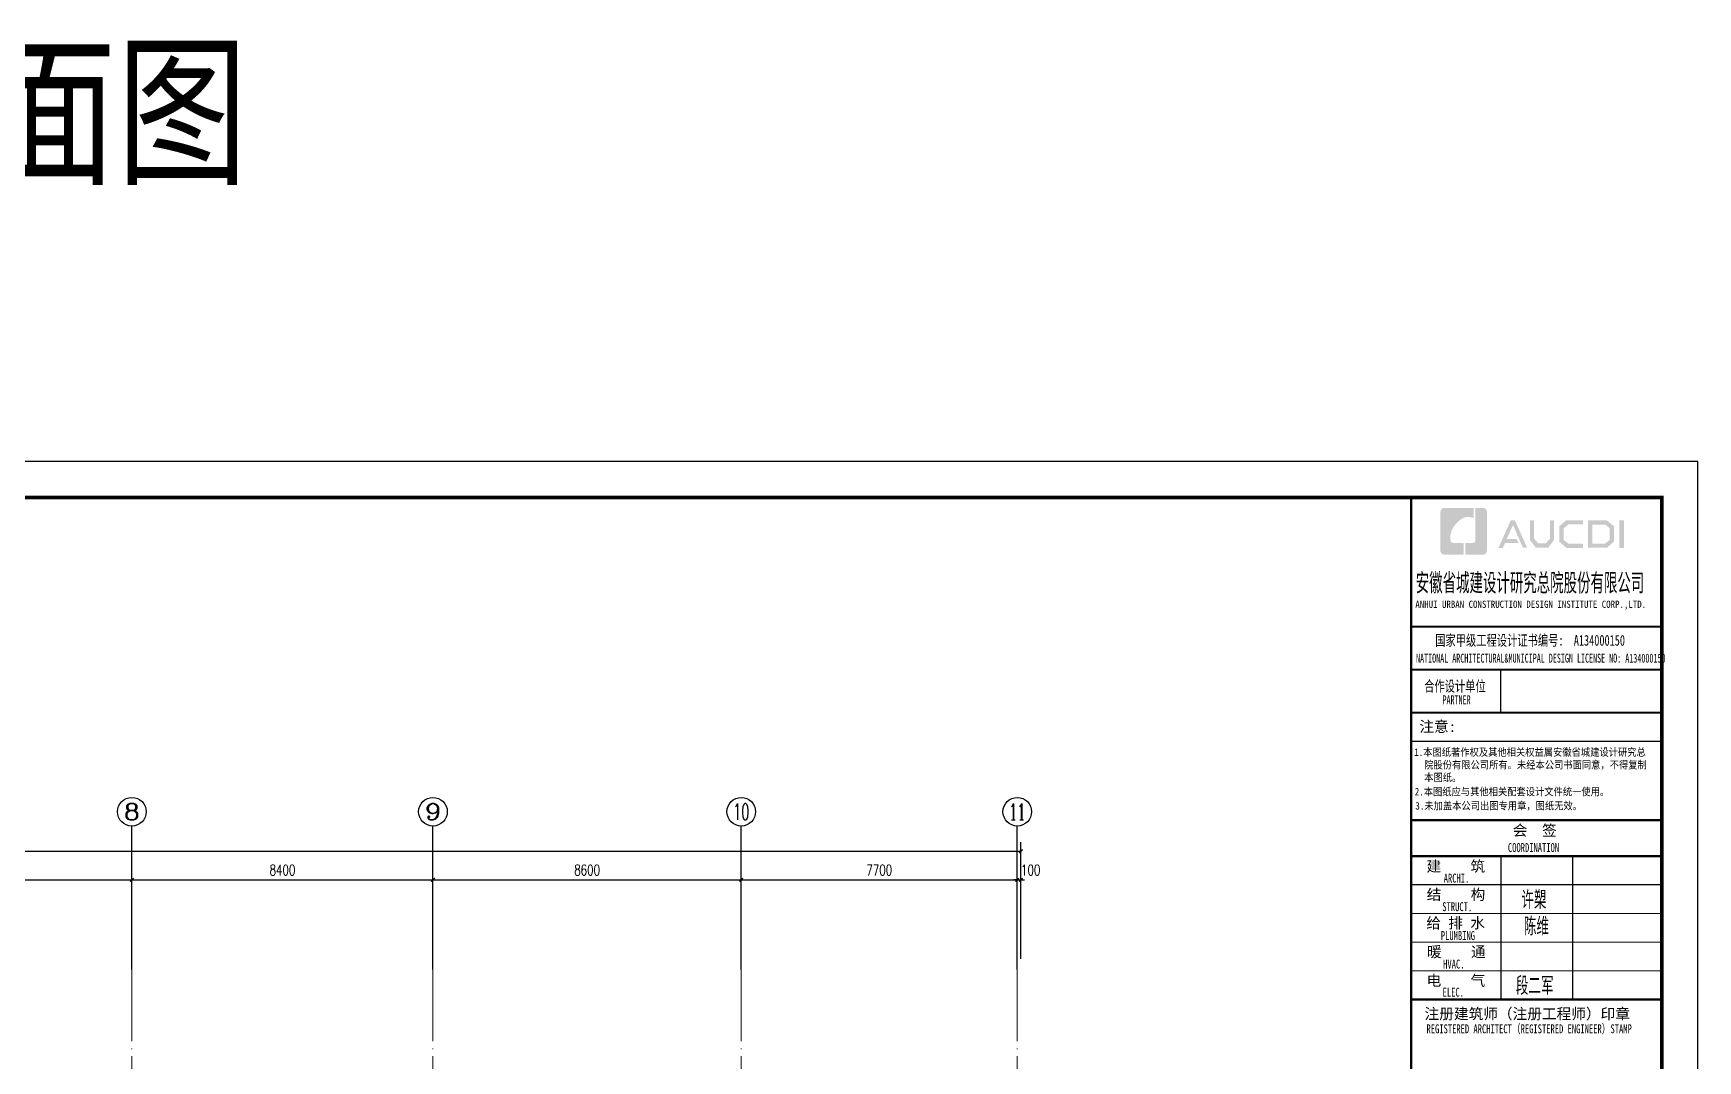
# Model space of a CAD drawing. Extents: x 1247970 to 1725648, y 860327 to 1277876.
# Drawn here: x 1337638 to 1384070, y 1155014 to 1183662 of the extents above; entities that cross this region are included whole.
import ezdxf
from ezdxf.enums import TextEntityAlignment as Align

# ---------------------------------------------------------------- set-up
doc = ezdxf.new("R2010")
doc.units = 0
doc.header["$LTSCALE"] = 1000
doc.header["$MEASUREMENT"] = 0
doc.linetypes.add('DOTE', pattern=[2.42, 2, -0.2, 0.02, -0.2])
doc.layers.get('0').update_dxf_attribs({"color": 254})
for name, color, linetype in [('AXIS', 254, 'Continuous'), ('AXIS_TEXT', 7, 'Continuous'), ('C-AXIS(轴号)', 254, 'Continuous'), ('C-AXIS-T(字)', 254, 'Continuous'), ('图框', 140, 'Continuous'), ('图签文字', 251, 'Continuous'), ('导图字', 251, 'Continuous')]:
    doc.layers.add(name, color=color, linetype=linetype)
doc.layers.add('DOTE', color=14, linetype='DOTE', lineweight=9)
doc.styles.add('_TCH_AXIS', font='COMPLEX', dxfattribs={"bigfont": 'GBCBIG'})
doc.styles.add('_TCH_DIM_T3', font='SIMPLEX.shx', dxfattribs={"width": 0.705882, "bigfont": 'GBCBIG.shx'})
doc.styles.add('COMPLEX', font='COMPLEX')
doc.styles.add('HT', font='simhei.ttf')
doc.styles.add('建筑图签-1', font='simhei.ttf', dxfattribs={"width": 0.7})
doc.styles.add('建筑图签-2', font='TXT.shx', dxfattribs={"width": 0.5, "bigfont": 'HZTXT.shx'})
doc.styles.add('黑体', font='simhei.ttf')
doc.dimstyles.new('_TCH_ARCH&&100', dxfattribs={"dimtxt": 297.5, "dimasz": 100, "dimexe": 250, "dimexo": 300, "dimgap": 126.25, "dimtad": 1, "dimdec": 0, "dimzin": 0, "dimdsep": 46, "dimtxsty": '_TCH_DIM_T3', "dimblk": 'ARCHTICK', "dimcen": 0.09, "dimclrt": 256, "dimazin": 2, "dimtfac": 1, "dimtdec": 0, "dimtix": 1, "dimtmove": 2, "dimatfit": 3, "dimfxl": 0, "dimtolj": 1, "dimtzin": 0, "dimarcsym": 0})

# ---------------------------------------------------------------- blocks, each defined once
blk = doc.blocks.new('院标1')
h = blk.add_hatch(color=150)
h.dxf.hatch_style = 1
h.set_gradient(color1=(33, 113, 253), color2=(33, 113, 253), tint=1, name='INVCURVED')
edge = h.paths.add_edge_path()
edge.add_spline(control_points=[(116373, 648379), (116379, 648379), (116382, 648379), (116391, 648379), (116391, 648379), (116391, 648379), (116616, 648379), (116616, 648379), (116616, 648379), (116616, 648379), (116616, 648054), (116616, 648054), (116616, 648054), (116616, 648054), (116108, 648054), (116108, 648054), (116108, 648054), (116028, 648054), (115963, 648111), (115963, 648199), (115963, 648199), (115963, 648199), (115963, 649215), (115963, 649215), (115963, 649215), (115963, 649295), (116018, 649360), (116108, 649360), (116108, 649360), (116108, 649360), (116897, 649360), (116897, 649360), (116897, 649360), (116897, 649360), (116897, 649080), (116897, 649080), (116897, 649080), (116897, 649080), (116566, 649140), (116356, 648859), (116356, 648859), (116245, 648719), (116240, 648545), (116247, 648466), (116247, 648466), (116254, 648386), (116247, 648466), (116247, 648466), (116247, 648466), (116247, 648466), (116258, 648374), (116373, 648379)], knot_values=[0, 0, 0, 0, 0.071429, 0.071429, 0.071429, 0.107143, 0.142857, 0.142857, 0.142857, 0.178571, 0.214286, 0.214286, 0.214286, 0.25, 0.285714, 0.285714, 0.285714, 0.321429, 0.357143, 0.357143, 0.357143, 0.392857, 0.428571, 0.428571, 0.428571, 0.464286, 0.5, 0.5, 0.5, 0.535714, 0.571429, 0.571429, 0.571429, 0.607143, 0.642857, 0.642857, 0.642857, 0.678571, 0.714286, 0.714286, 0.714286, 0.75, 0.785714, 0.785714, 0.785714, 0.821429, 0.857143, 0.857143, 0.857143, 0.928571, 1, 1, 1, 1], degree=3, periodic=0)
h = blk.add_hatch(color=150)
h.dxf.hatch_style = 1
h.set_gradient(color1=(33, 113, 253), color2=(33, 113, 253), tint=1, name='INVCURVED')
edge = h.paths.add_edge_path()
edge.add_spline(control_points=[(117268, 649215), (117268, 649215), (117268, 648199), (117268, 648199), (117268, 648199), (117268, 648114), (117212, 648054), (117123, 648054), (117123, 648054), (117123, 648054), (116663, 648054), (116663, 648054), (116663, 648054), (116663, 648054), (116663, 648379), (116663, 648379), (116663, 648379), (116663, 648379), (116865, 648379), (116865, 648379), (116865, 648379), (116907, 648379), (116941, 648413), (116941, 648455), (116941, 648455), (116941, 648455), (116941, 649360), (116941, 649360), (116941, 649360), (116941, 649360), (117123, 649360), (117123, 649360), (117123, 649360), (117204, 649360), (117268, 649306), (117268, 649215)], knot_values=[0, 0, 0, 0, 0.1, 0.1, 0.1, 0.15, 0.2, 0.2, 0.2, 0.25, 0.3, 0.3, 0.3, 0.35, 0.4, 0.4, 0.4, 0.45, 0.5, 0.5, 0.5, 0.55, 0.6, 0.6, 0.6, 0.65, 0.7, 0.7, 0.7, 0.75, 0.8, 0.8, 0.8, 0.9, 1, 1, 1, 1], degree=3, periodic=0)
blk = doc.blocks.new('tq123')
at = {"layer": '图框'}
h = blk.add_hatch(color=256, dxfattribs=at)
h.paths.add_polyline_path([(-1187, 56758), (-1061, 56758), (-1061, 55988), (-1187, 55988)])
h.paths.add_polyline_path([(-1939, 56642), (-1939, 56116), (-1579, 56116), (-1455, 56223), (-1455, 56541), (-1575, 56642)], flags=16)
h.paths.add_polyline_path([(-2057, 56760), (-2057, 55998), (-1535, 55998), (-1337, 56168), (-1337, 56596), (-1532, 56760)])
h.paths.add_polyline_path([(-2200, 56764), (-2200, 56648), (-2607, 56648), (-2740, 56537), (-2740, 56218), (-2607, 56115), (-2198, 56115), (-2198, 55993), (-2662, 55993), (-2864, 56168), (-2864, 56596), (-2666, 56764)])
h.paths.add_polyline_path([(-3683, 56762), (-3563, 56762), (-3563, 56251), (-3449, 56120), (-3238, 56120), (-3124, 56251), (-3124, 56762), (-3010, 56762), (-3010, 56214), (-3174, 55997), (-3512, 55997), (-3683, 56216)])
h.paths.add_polyline_path([(-4215, 56760), (-4098, 56760), (-3756, 55996), (-3872, 55996), (-4153, 56630), (-4328, 56242), (-4057, 56242), (-3996, 56127), (-4377, 56127), (-4436, 55994), (-4559, 55994)])
for p, q in [((-6995, 53800), (5, 53800)), ((-6995, 53800), (5, 53800)), ((-6995, 52600), (5, 52600))]:
    blk.add_line(p, q, dxfattribs=at)
for points, const_width in [([(-6995, 0), (-6995, 57400)], 70), ([(-6995, 53800), (5, 53800)], 60), ([(-6995, 52600), (5, 52600)], 60), ([(-6995, 52600), (5, 52600)], 60), ([(-4495, 52600), (-4495, 51400)], 35), ([(-6995, 51400), (5, 51400)], 60), ([(-6995, 51400), (5, 51400)], 60), ([(-6995, 50599), (5, 50599)], 35), ([(-6987, 48400), (13, 48400)], 60), ([(-6987, 47400), (13, 47400)], 70), ([(-6987, 47400), (13, 47400)], 70), ([(-4487, 47400), (-4487, 43400)], 35), ([(-2487, 47400), (-2487, 43400)], 35), ([(-6987, 46600), (13, 46600)], 35), ([(-6987, 45800), (13, 45800)], 35), ([(-6987, 45000), (13, 45000)], 35), ([(-6987, 44200), (13, 44200)], 35), ([(-6987, 43400), (13, 43400)], 70)]:
    blk.add_lwpolyline(points, dxfattribs=dict(at, const_width=const_width))
blk.add_blockref('院标1', (-122144, -592249))
for s, height, style, width, p in [('ANHUI URBAN CONSTRUCTION DESIGN INSTITUTE CORP.,LTD.', 200, '建筑图签-1', 0.91, (-6877, 54322)), ('NATIONAL ARCHITECTURAL&MUNICIPAL DESIGN LICENSE NO: A134000150', 250, '建筑图签-1', 0.6, (-6858, 52795)), ('PARTNER', 250, '建筑图签-1', 0.6, (-6120, 51634)), ('1.本图纸著作权及其他相关权益属安徽省城建设计研究总', 210, 'HT', 0.88, (-6909, 50193)), ('本图纸。', 210, 'HT', 0.88, (-6630, 49489)), ('院股份有限公司所有。未经本公司书面同意，不得复制', 210, 'HT', 0.88, (-6630, 49839)), (' 2.本图纸应与其他相关配套设计文件统一使用。 ', 210, 'HT', 0.88, (-7020, 49092)), ('3.未加盖本公司出图专用章，图纸无效。', 210, 'HT', 0.88, (-6877, 48698)), ('COORDINATION', 250, '建筑图签-1', 0.7, (-4295, 47513)), ('ARCHI.', 250, '建筑图签-1', 0.7, (-6086, 46662)), ('STRUCT.', 250, '建筑图签-1', 0.7, (-6125, 45865)), ('PLUMBING', 250, '建筑图签-1', 0.7, (-6166, 45058)), ('HVAC.', 250, '建筑图签-1', 0.7, (-6101, 44265)), ('ELEC.', 250, '建筑图签-1', 0.7, (-6117, 43480)), ('REGISTERED ARCHITECT（REGISTERED ENGINEER）STAMP', 250, '建筑图签-1', 0.7, (-6566, 42459))]:
    blk.add_text(s, height=height, dxfattribs=dict(at, style=style, width=width)).set_placement(p)
at = {"layer": '图签文字', "color": 7, "style": '建筑图签-1'}
for s, height, width, p in [('安徽省城建设计研究总院股份有限公司', 500, 0.55, (-6867, 54777)), ('国家甲级工程设计证书编号:  A134000150', 300, 0.7, (-6323, 53267)), ('合作设计单位', 300, 0.7, (-6630, 51990))]:
    blk.add_text(s, height=height, dxfattribs=dict(at, width=width)).set_placement(p)
for s, p in [('注意:', (-6764, 50863)), ('会  签', (-4160, 47968)), ('建    筑', (-6565, 46967)), ('结    构', (-6561, 46179)), ('给 排 水', (-6570, 45385)), ('暖    通', (-6552, 44582)), ('电    气', (-6562, 43782)), ('注册建筑师（注册工程师）印章', (-6620, 42854))]:
    blk.add_text(s, height=300, dxfattribs=at).set_placement(p)
at = {"layer": '图签文字', "color": 1, "style": '建筑图签-2', "width": 0.7}
for s, p in [('许槊', (-3921, 45928)), ('陈维', (-3849, 45187)), ('段二军', (-4074, 43532))]:
    blk.add_text(s, height=500, dxfattribs=at).set_placement(p)
blk = doc.blocks.new('_ArchTick')
at = {"color": 0, "linetype": 'ByBlock', "const_width": 0.4}
blk.add_lwpolyline([(-0.5, -0.5), (0.5, 0.5)], dxfattribs=at)
blk = doc.blocks.new('*D138')
at = {"layer": 'AXIS', "color": 0, "lineweight": -2, "transparency": 16777216}
for p, q in [((1293188, 1157856), (1293188, 1161106)), ((1293188, 1160856), (1365188, 1160856)), ((1365188, 1157856), (1365188, 1161106))]:
    blk.add_line(p, q, dxfattribs=at)
at = {"layer": 'Defpoints', "color": 0, "transparency": 16777216}
for p in [(1365188, 1160856), (1293188, 1157556), (1365188, 1157556)]:
    blk.add_point(p, dxfattribs=at)
at = {"layer": 'AXIS', "color": 0, "lineweight": -2, "transparency": 16777216, "xscale": 100, "yscale": 100, "zscale": 100, "rotation": 180}
blk.add_blockref('_ArchTick', (1293188, 1160856), dxfattribs=at)
at = {"layer": 'AXIS', "color": 0, "lineweight": -2, "transparency": 16777216, "xscale": 100, "yscale": 100, "zscale": 100}
blk.add_blockref('_ArchTick', (1365188, 1160856), dxfattribs=at)
at = {"layer": 'AXIS', "transparency": 16777216, "insert": (1329188, 1161131), "char_height": 297.5, "attachment_point": 5, "style": '_TCH_DIM_T3'}
blk.add_mtext('\\A1;72000', dxfattribs=at)
blk = doc.blocks.new('*D150')
at = {"layer": 'AXIS', "color": 0, "lineweight": -2, "transparency": 16777216}
for p, q in [((1332588, 1157856), (1332588, 1160306)), ((1332588, 1160056), (1340388, 1160056)), ((1340388, 1157856), (1340388, 1160306))]:
    blk.add_line(p, q, dxfattribs=at)
at = {"layer": 'Defpoints', "color": 0, "transparency": 16777216}
for p in [(1340388, 1160056), (1332588, 1157556), (1340388, 1157556)]:
    blk.add_point(p, dxfattribs=at)
at = {"layer": 'AXIS', "color": 0, "lineweight": -2, "transparency": 16777216, "xscale": 100, "yscale": 100, "zscale": 100, "rotation": 180}
blk.add_blockref('_ArchTick', (1332588, 1160056), dxfattribs=at)
at = {"layer": 'AXIS', "color": 0, "lineweight": -2, "transparency": 16777216, "xscale": 100, "yscale": 100, "zscale": 100}
blk.add_blockref('_ArchTick', (1340388, 1160056), dxfattribs=at)
at = {"layer": 'AXIS', "transparency": 16777216, "insert": (1336488, 1160331), "char_height": 297.5, "attachment_point": 5, "style": '_TCH_DIM_T3'}
blk.add_mtext('\\A1;7800', dxfattribs=at)
blk = doc.blocks.new('*D151')
at = {"layer": 'AXIS', "color": 0, "lineweight": -2, "transparency": 16777216}
for p, q in [((1340388, 1157856), (1340388, 1160306)), ((1340388, 1160056), (1348788, 1160056)), ((1348788, 1157856), (1348788, 1160306))]:
    blk.add_line(p, q, dxfattribs=at)
at = {"layer": 'Defpoints', "color": 0, "transparency": 16777216}
for p in [(1348788, 1160056), (1340388, 1157556), (1348788, 1157556)]:
    blk.add_point(p, dxfattribs=at)
at = {"layer": 'AXIS', "color": 0, "lineweight": -2, "transparency": 16777216, "xscale": 100, "yscale": 100, "zscale": 100, "rotation": 180}
blk.add_blockref('_ArchTick', (1340388, 1160056), dxfattribs=at)
at = {"layer": 'AXIS', "color": 0, "lineweight": -2, "transparency": 16777216, "xscale": 100, "yscale": 100, "zscale": 100}
blk.add_blockref('_ArchTick', (1348788, 1160056), dxfattribs=at)
at = {"layer": 'AXIS', "transparency": 16777216, "insert": (1344588, 1160331), "char_height": 297.5, "attachment_point": 5, "style": '_TCH_DIM_T3'}
blk.add_mtext('\\A1;8400', dxfattribs=at)
blk = doc.blocks.new('*D152')
at = {"layer": 'AXIS', "color": 0, "lineweight": -2, "transparency": 16777216}
for p, q in [((1348788, 1157856), (1348788, 1160306)), ((1348788, 1160056), (1357388, 1160056)), ((1357388, 1157856), (1357388, 1160306))]:
    blk.add_line(p, q, dxfattribs=at)
at = {"layer": 'Defpoints', "color": 0, "transparency": 16777216}
for p in [(1357388, 1160056), (1348788, 1157556), (1357388, 1157556)]:
    blk.add_point(p, dxfattribs=at)
at = {"layer": 'AXIS', "color": 0, "lineweight": -2, "transparency": 16777216, "xscale": 100, "yscale": 100, "zscale": 100, "rotation": 180}
blk.add_blockref('_ArchTick', (1348788, 1160056), dxfattribs=at)
at = {"layer": 'AXIS', "color": 0, "lineweight": -2, "transparency": 16777216, "xscale": 100, "yscale": 100, "zscale": 100}
blk.add_blockref('_ArchTick', (1357388, 1160056), dxfattribs=at)
at = {"layer": 'AXIS', "transparency": 16777216, "insert": (1353088, 1160331), "char_height": 297.5, "attachment_point": 5, "style": '_TCH_DIM_T3'}
blk.add_mtext('\\A1;8600', dxfattribs=at)
blk = doc.blocks.new('*D153')
at = {"layer": 'AXIS', "color": 0, "lineweight": -2, "transparency": 16777216}
for p, q in [((1357388, 1157856), (1357388, 1160306)), ((1357388, 1160056), (1365088, 1160056)), ((1365088, 1157856), (1365088, 1160306))]:
    blk.add_line(p, q, dxfattribs=at)
at = {"layer": 'Defpoints', "color": 0, "transparency": 16777216}
for p in [(1365088, 1160056), (1357388, 1157556), (1365088, 1157556)]:
    blk.add_point(p, dxfattribs=at)
at = {"layer": 'AXIS', "color": 0, "lineweight": -2, "transparency": 16777216, "xscale": 100, "yscale": 100, "zscale": 100, "rotation": 180}
blk.add_blockref('_ArchTick', (1357388, 1160056), dxfattribs=at)
at = {"layer": 'AXIS', "color": 0, "lineweight": -2, "transparency": 16777216, "xscale": 100, "yscale": 100, "zscale": 100}
blk.add_blockref('_ArchTick', (1365088, 1160056), dxfattribs=at)
at = {"layer": 'AXIS', "transparency": 16777216, "insert": (1361238, 1160331), "char_height": 297.5, "attachment_point": 5, "style": '_TCH_DIM_T3'}
blk.add_mtext('\\A1;7700', dxfattribs=at)
blk = doc.blocks.new('*D154')
at = {"layer": 'AXIS', "color": 0, "lineweight": -2, "transparency": 16777216}
for p, q in [((1365088, 1160056), (1364988, 1160056)), ((1365088, 1157856), (1365088, 1160306)), ((1365088, 1160056), (1365188, 1160056)), ((1365188, 1157856), (1365188, 1160306)), ((1365188, 1160056), (1365288, 1160056))]:
    blk.add_line(p, q, dxfattribs=at)
at = {"layer": 'Defpoints', "color": 0, "transparency": 16777216}
for p in [(1365188, 1160056), (1365088, 1157556), (1365188, 1157556)]:
    blk.add_point(p, dxfattribs=at)
at = {"layer": 'AXIS', "color": 0, "lineweight": -2, "transparency": 16777216, "xscale": 100, "yscale": 100, "zscale": 100}
blk.add_blockref('_ArchTick', (1365088, 1160056), dxfattribs=at)
at = {"layer": 'AXIS', "color": 0, "lineweight": -2, "transparency": 16777216, "xscale": 100, "yscale": 100, "zscale": 100, "rotation": 180}
blk.add_blockref('_ArchTick', (1365188, 1160056), dxfattribs=at)
at = {"layer": 'AXIS', "transparency": 16777216, "insert": (1365463, 1160331), "char_height": 297.5, "attachment_point": 5, "style": '_TCH_DIM_T3'}
blk.add_mtext('\\A1;100', dxfattribs=at)
blk = doc.blocks.new('_AXISO')
blk.add_circle((0, 0), 0.5)
at = {"layer": 'AXIS_TEXT', "style": 'COMPLEX', "width": 1.041667}
blk.add_attdef('A', text='', height=0.56, dxfattribs=at).set_placement((-0.25, -0.28), (0.25, -0.28), align=Align.FIT)

msp = doc.modelspace()

# ---------------------------------------------------------------- linework, layer by layer
at = {"layer": 'C-AXIS(轴号)'}
for p, q in [((1340387.7, 1157556.1), (1340387.7, 1161556.1)), ((1348787.7, 1157556.1), (1348787.7, 1161556.1)), ((1357387.7, 1157556.1), (1357387.7, 1161556.1)), ((1365087.7, 1157556.1), (1365087.7, 1161556.1))]:
    msp.add_line(p, q, dxfattribs=at)
at = {"layer": 'DOTE'}
for p, q in [((1340387.7, 1157556.1), (1340387.7, 1132856.1)), ((1348787.7, 1157556.1), (1348787.7, 1132856.1)), ((1357387.7, 1157556.1), (1357387.7, 1132856.1)), ((1365087.7, 1157556.1), (1365087.7, 1132856.1))]:
    msp.add_line(p, q, dxfattribs=at)
at = {"layer": '图框'}
msp.add_lwpolyline([(1278969.8, 1112318.7), (1384069.8, 1112318.7), (1384069.8, 1171718.7), (1278969.8, 1171718.7)], close=True, dxfattribs=at)
at = {"layer": '图框', "const_width": 100}
msp.add_lwpolyline([(1281469.8, 1113318.7), (1383069.8, 1113318.7), (1383069.8, 1170718.7), (1281469.8, 1170718.7)], close=True, dxfattribs=at)

# ---------------------------------------------------------------- block references
msp.add_blockref('tq123', (1383069.8, 1113318.7))
at = {"layer": 'C-AXIS(轴号)'}
ref = msp.add_blockref('_AXISO', (1340387.7, 1161956.1), dxfattribs=dict(at, xscale=800, yscale=800, zscale=800))
ref.add_attrib('A', '8', dxfattribs={"layer": 'C-AXIS-T(字)', "height": 452.5, "style": '_TCH_AXIS', "width": 1.5}).set_placement((1340161.4, 1161729.9), (1340614, 1161729.9), align=Align.FIT)
ref = msp.add_blockref('_AXISO', (1348787.7, 1161956.1), dxfattribs=dict(at, xscale=800, yscale=800, zscale=800))
ref.add_attrib('A', '9', dxfattribs={"layer": 'C-AXIS-T(字)', "height": 452.5, "style": '_TCH_AXIS', "width": 1.5}).set_placement((1348561.4, 1161729.9), (1349014, 1161729.9), align=Align.FIT)
ref = msp.add_blockref('_AXISO', (1357387.7, 1161956.1), dxfattribs=dict(at, xscale=800, yscale=800, zscale=800))
ref.add_attrib('A', '10', dxfattribs={"layer": 'C-AXIS-T(字)', "height": 452.55, "style": '_TCH_AXIS', "width": 0.724138}).set_placement((1357161.4, 1161729.9), (1357614, 1161729.9), align=Align.FIT)
ref = msp.add_blockref('_AXISO', (1365087.7, 1161956.1), dxfattribs=dict(at, xscale=800, yscale=800, zscale=800))
ref.add_attrib('A', '11', dxfattribs={"layer": 'C-AXIS-T(字)', "height": 452.55, "style": '_TCH_AXIS', "width": 0.875}).set_placement((1364861.4, 1161729.9), (1365314, 1161729.9), align=Align.FIT)

# ---------------------------------------------------------------- texts
at = {"layer": '导图字', "color": 1, "style": '黑体', "width": 0.8}
msp.add_text('S-1#楼_暖施__A1+1/4_一层通风平面图', height=3364.726, dxfattribs=at).set_placement((1281277.3, 1179802))

# ---------------------------------------------------------------- dimensions: what is measured, and where the dimension line sits
at = {"layer": 'AXIS'}
for p1, p2, distance, text, picture, middle in [((1293187.7, 1157556.1), (1365187.7, 1157556.1), 3300, '72000', '*D138', (1329187.7, 1161131.1)), ((1332587.7, 1157556.1), (1340387.7, 1157556.1), 2500, '7800', '*D150', (1336487.7, 1160331.1)), ((1340387.7, 1157556.1), (1348787.7, 1157556.1), 2500, '8400', '*D151', (1344587.7, 1160331.1)), ((1348787.7, 1157556.1), (1357387.7, 1157556.1), 2500, '8600', '*D152', (1353087.7, 1160331.1)), ((1357387.7, 1157556.1), (1365087.7, 1157556.1), 2500, '7700', '*D153', (1361237.7, 1160331.1))]:
    dim = msp.add_aligned_dim(p1=p1, p2=p2, distance=distance, text=text, dimstyle='_TCH_ARCH&&100', dxfattribs=at)
    dim.commit()
    dim.dimension.update_dxf_attribs({"geometry": picture, "text_midpoint": middle})
dim = msp.add_linear_dim(base=(1365187.7, 1160056.1), p1=(1365087.7, 1157556.1), p2=(1365187.7, 1157556.1), angle=0, text='100', dimstyle='_TCH_ARCH&&100', dxfattribs=at)
dim.commit()
dim.dimension.update_dxf_attribs({"geometry": '*D154', "text_midpoint": (1365462.7, 1160331.1), "dimtype": 129})

doc.saveas('drawing.dxf')
